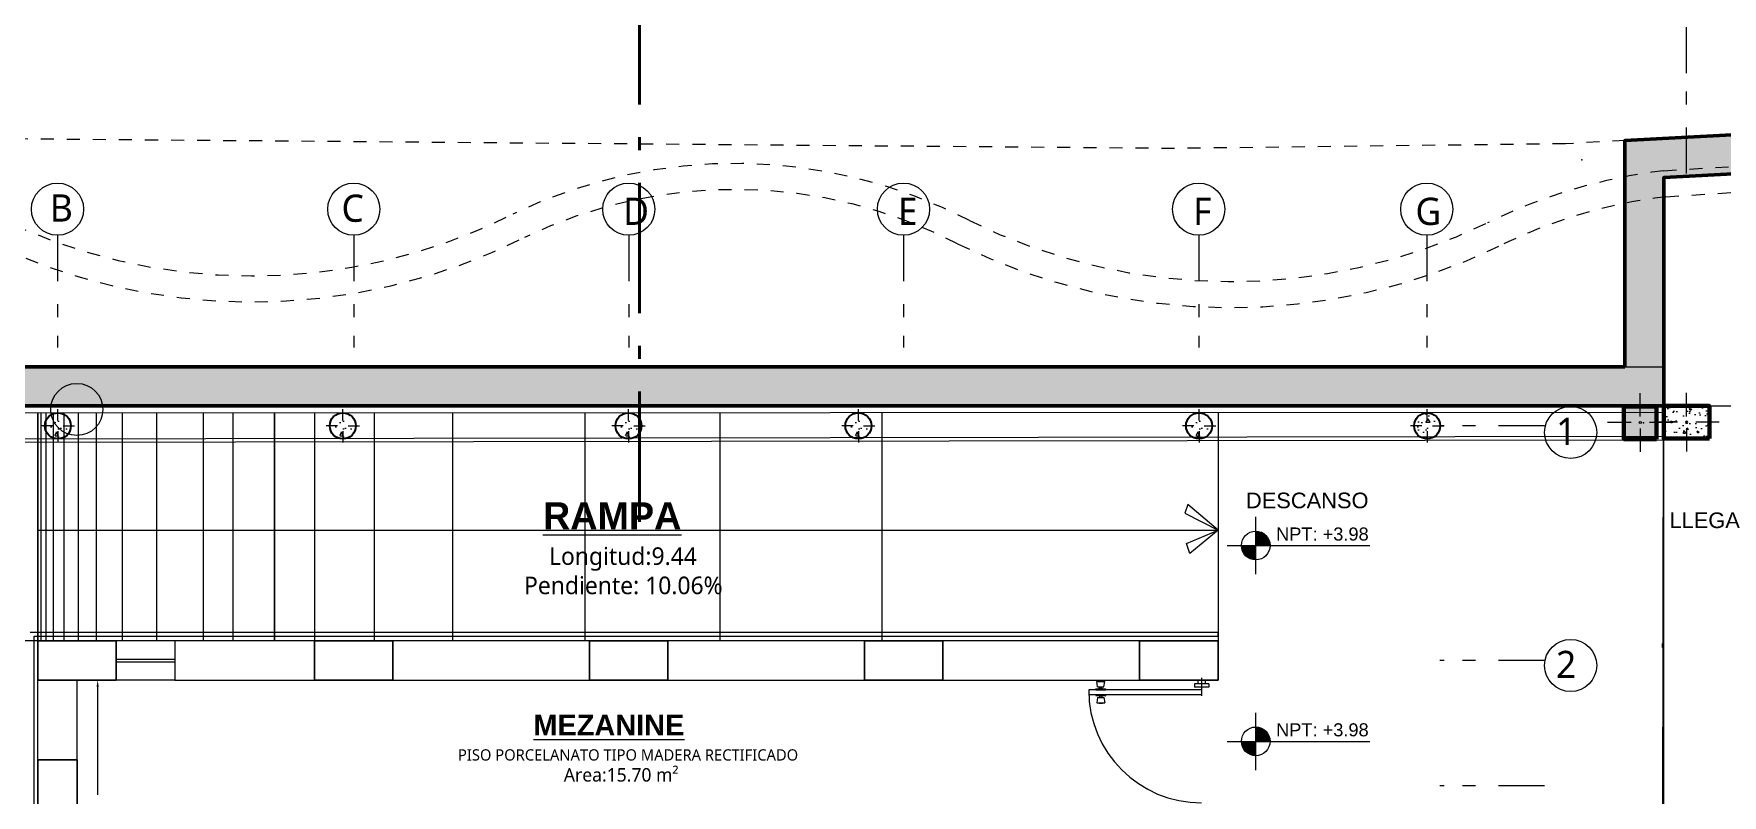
# Model space of a CAD drawing. Header units: metres. Extents: x 28 to 148, y 23 to 113.
# Drawn here: x 107.23 to 120.19, y 91.88 to 97.72 of the extents above; entities that cross this region are included whole.
import ezdxf
from ezdxf.enums import TextEntityAlignment as Align

# ---------------------------------------------------------------- set-up
doc = ezdxf.new("R2010")
doc.units = ezdxf.units.M
for name, pattern in [('1CORTE', [1.5, 1, -0.25, 0, -0.25]), ('DASHED2', [0.375, 0.25, -0.125]), ('Dot & Dashed', [0.670278, 0.352778, -0.176389, 0, -0.141111])]:
    doc.linetypes.add(name, pattern=pattern)
for name, color, linetype, lineweight, true_color in [('01', 7, 'Continuous', 5, 0xcc6600), ('Annotation - Text_Pen_No__167', 7, 'Continuous', 13, 0x6a6a6a), ('Dimensioning - General_Pen_No__167', 7, 'Continuous', 13, 0x6a6a6a), ('Mobiliario', 7, 'Continuous', 0, 0x7f7f7f), ('Structural - Bearing_Pen_No__169', 7, 'Continuous', 13, 0x68b353), ('Structural - Bearing_Pen_No__28', 7, 'Continuous', 35, 0xa80f02), ('Structural - Combined_Pen_No__161', 7, 'Continuous', 13, 0x6a6a6a)]:
    doc.layers.add(name, color=color, linetype=linetype, lineweight=lineweight, true_color=true_color)
for name, color, linetype, lineweight in [('AA. Proyeccion Corte', 10, '1CORTE', 50), ('COLUMNAS 50', 32, 'Continuous', 70), ('Cotas varias El', 253, 'Continuous', 13), ('EJES', 1, 'Continuous', 13), ('Estructura – Carga_Pluma_Nº__20', 1, 'Continuous', 0), ('GRAFO 0 BLANCO', 7, 'Continuous', 0), ('GRAFO01', 7, 'Continuous', 0), ('Hatch', 251, 'Continuous', 0), ('letras sr', 7, 'Continuous', 5), ('linea 001', 252, 'Continuous', 0), ('Muros el', 144, 'Continuous', 60), ('Proyeccciones', 1, 'DASHED2', 18), ('Structural - Bearing_Pen_No__20', 1, 'Continuous', 0), ('VENTANA', 160, 'Continuous', 18)]:
    doc.layers.add(name, color=color, linetype=linetype, lineweight=lineweight)
doc.styles.add('Generales', font='trebuc.ttf', dxfattribs={"height": 0.1})
doc.styles.add('GENERATED_STYLE_1', font='arialbd.ttf')
doc.styles.add('GENERATED_STYLE_2', font='arial.ttf')
doc.styles.add('Santa Rosa 1 50', font='trebuc.ttf')

# ---------------------------------------------------------------- blocks, each defined once
blk = doc.blocks.new('columna pasillos')
at = {"layer": 'GRAFO 0 BLANCO'}
h = blk.add_hatch(dxfattribs=at)
h.set_pattern_fill('AR-CONC', color=256, scale=0.024, angle=-90)
h.set_pattern_definition([(320, (0, 0), (-0.015060515, -0.17214244), [0.018, -0.198]), (265, (0, 0), (0.18052611, 0.03330032), [0.0144, -0.1584]), (10.45144, (-0.00126, -0.01435), (0.1654656, -0.13884213), [0.01529765, -0.16827411]), (316.1842, (0.048, -7e-10), (-0.03972463, -0.25613792), [0.027, -0.297]), (6.63563, (0.0447, -0.02134), (0.23378846, -0.22431887), [0.02294648, -0.2524113]), (261.18416, (0.048, -7e-10), (0.23378846, -0.22431887), [0.0216, -0.2376]), (291, (0.036, -0.024), (-0.096628536, -0.14325769), [0.018, -0.198]), (236, (0.036, -0.024), (0.17403601, -0.05839568), [0.0144, -0.1584]), (341.45144, (0.02795, -0.03594), (0.07740747, -0.20165337), [0.01529765, -0.16827411]), (307.5, (0, 0), (0.079894525, -0.002918366), [0, -0.15648, 0, -0.1608, 0, -0.159]), (277.5, (0, 0), (0.09465881, -0.06313669), [0, -0.09168, 0, -0.15288, 0, -0.0606]), (237.5, (7e-10, 0.05352), (-0.005413171, -0.128117385), [0, -0.06, 0, -0.1872, 0, -0.2484]), (227.5, (1e-09, 0.07752), (0.024025194, -0.13996468), [0, -0.078, 0, -0.12432, 0, -0.1764])])
h.paths.add_polyline_path([(-235.535, 35.024), (-235.785, 35.024), (-235.785, 34.674), (-235.535, 34.674)])
h.paths.add_polyline_path([(-235.651, 34.849, -1), (-235.668, 34.849, -1)], flags=16)
at = {"layer": 'COLUMNAS 50', "color": 1, "linetype": 'Continuous', "lineweight": 9}
for p, q in [((-235.66, 35.099), (-235.66, 34.919)), ((-235.705, 34.849), (-235.885, 34.849)), ((-235.66, 34.779), (-235.66, 34.599)), ((-235.615, 34.849), (-235.435, 34.849))]:
    blk.add_line(p, q, dxfattribs=at)
at = {"layer": 'COLUMNAS 50', "linetype": 'Continuous'}
blk.add_lwpolyline([(-235.785, 35.024), (-235.535, 35.024), (-235.535, 34.674), (-235.785, 34.674)], close=True, dxfattribs=at)
at = {"layer": 'COLUMNAS 50', "color": 1, "linetype": 'Continuous', "lineweight": 9}
blk.add_circle((-235.66, 34.849), 0.00871, dxfattribs=at)
blk.add_point((-235.66, 34.849), dxfattribs=at)
blk = doc.blocks.new('ERF')
at = {"layer": 'EJES', "color": 1}
blk.add_circle((5.208, 9.367), 0.2, dxfattribs=at)
blk = doc.blocks.new('A$C14d9fef0')
at = {"layer": 'Proyeccciones', "color": 165, "linetype": 'DASHED2', "lineweight": 9, "ltscale": 0.4, "true_color": 0x5e67af}
for points in [[(48.24, 2.79), (49.06, 3.175, -0.238722), (52.405, 3.066, 0.236799), (56.414, 3.064, -0.235569), (59.917, 3.015, 0.230897), (63.892, 2.997, -0.084773), (65.242, 3.397), (76.676, 4.108)], [(48.24, 2.569), (49.144, 2.994, -0.238964), (52.312, 2.889, 0.236914), (56.503, 2.885, -0.235586), (59.826, 2.837, 0.231046), (63.98, 2.818, -0.084466), (65.26, 3.198), (76.464, 3.894)]]:
    blk.add_lwpolyline(points, format="xyb", dxfattribs=at)
blk = doc.blocks.new('A$Cbbf1e351')
at = {"layer": 'Dimensioning - General_Pen_No__167', "linetype": 'Continuous', "lineweight": 13, "true_color": 0x6a6a6a}
for points in [[(-3.125, -1.024), (-3.235, -1.024), (-3.227, -1.066), (-3.203, -1.102), (-3.167, -1.126), (-3.125, -1.134)], [(-3.125, -1.024), (-3.015, -1.024), (-3.024, -0.982), (-3.047, -0.946), (-3.083, -0.922), (-3.125, -0.914)], [(-3.125, -2.526), (-3.015, -2.526), (-3.024, -2.484), (-3.047, -2.448), (-3.083, -2.424), (-3.125, -2.416)], [(-3.125, -2.526), (-3.235, -2.526), (-3.227, -2.568), (-3.203, -2.604), (-3.167, -2.627), (-3.125, -2.636)]]:
    blk.add_hatch(color=251, dxfattribs=at).paths.add_polyline_path(points)
at = {"layer": 'GRAFO 0 BLANCO', "true_color": 0x939598}
h = blk.add_hatch(color=252, dxfattribs=at)
h.dxf.hatch_style = 1
h.paths.add_polyline_path([(-0.05, -0.208), (-0.05, 0.042), (-0.3, 0.042), (-0.3, -0.208)])
at = {"layer": 'Structural - Bearing_Pen_No__169', "linetype": 'Continuous', "lineweight": 13, "true_color": 0x68b353}
h = blk.add_hatch(dxfattribs=at)
h.set_pattern_fill('STRUCTURAL_CONCRETE', color=85, scale=0.5, style=0, pattern_type=2)
h.set_pattern_definition([(0, (-15.27582, -2.48477), (0, 0.31177), [0.03, -0.15]), (0, (-15.18582, -2.32888), (0, 0.31177), [0.03, -0.15]), (60, (-15.27582, -2.48477), (-0.27, 0.155885), [0.03, -0.15]), (60, (-15.09582, -2.48477), (-0.27, 0.155885), [0.03, -0.15]), (120, (-15.24582, -2.48477), (0.27, 0.155885), [0.03, -0.15]), (120, (-15.06582, -2.48477), (0.27, 0.155885), [0.03, -0.15]), (0, (-15.275816, -2.454766), (0, 0.06), [0, -0.06, 0, -0.09]), (45, (-15.245816, -2.454766), (-0.0424264, 0.0424264), [0, -0.045, 0, -0.075])])
h.paths.add_polyline_path([(-12.316, -0.206), (-12.216, -0.106), (-12.316, -0.006), (-12.415, -0.093)])
h = blk.add_hatch(dxfattribs=at)
h.set_pattern_fill('STRUCTURAL_CONCRETE', color=85, scale=0.5, style=0, pattern_type=2)
h.set_pattern_definition([(0, (-13.0899, -2.48477), (0, 0.31177), [0.03, -0.15]), (0, (-12.9999, -2.32888), (0, 0.31177), [0.03, -0.15]), (60, (-13.0899, -2.48477), (-0.27, 0.155885), [0.03, -0.15]), (60, (-12.9099, -2.48477), (-0.27, 0.155885), [0.03, -0.15]), (120, (-13.0599, -2.48477), (0.27, 0.155885), [0.03, -0.15]), (120, (-12.8799, -2.48477), (0.27, 0.155885), [0.03, -0.15]), (0, (-13.08989, -2.454766), (0, 0.06), [0, -0.06, 0, -0.09]), (45, (-13.05989, -2.454766), (-0.0424264, 0.0424264), [0, -0.045, 0, -0.075])])
h.paths.add_polyline_path([(-10.13, -0.206), (-10.03, -0.106), (-10.13, -0.006), (-10.229, -0.093)])
h = blk.add_hatch(dxfattribs=at)
h.set_pattern_fill('STRUCTURAL_CONCRETE', color=85, scale=0.5, style=0, pattern_type=2)
h.set_pattern_definition([(0, (-10.89785, -2.48477), (0, 0.31177), [0.03, -0.15]), (0, (-10.80785, -2.32888), (0, 0.31177), [0.03, -0.15]), (60, (-10.89785, -2.48477), (-0.27, 0.155885), [0.03, -0.15]), (60, (-10.71785, -2.48477), (-0.27, 0.155885), [0.03, -0.15]), (120, (-10.86785, -2.48477), (0.27, 0.155885), [0.03, -0.15]), (120, (-10.68785, -2.48477), (0.27, 0.155885), [0.03, -0.15]), (0, (-10.89785, -2.454766), (0, 0.06), [0, -0.06, 0, -0.09]), (45, (-10.86785, -2.454766), (-0.0424264, 0.0424264), [0, -0.045, 0, -0.075])])
h.paths.add_polyline_path([(-7.938, -0.206), (-7.838, -0.106), (-7.938, -0.006), (-8.037, -0.093)])
h = blk.add_hatch(dxfattribs=at)
h.set_pattern_fill('STRUCTURAL_CONCRETE', color=85, scale=0.5, style=0, pattern_type=2)
h.set_pattern_definition([(0, (-9.1339, -2.48477), (0, 0.31177), [0.03, -0.15]), (0, (-9.0439, -2.32888), (0, 0.31177), [0.03, -0.15]), (60, (-9.1339, -2.48477), (-0.27, 0.155885), [0.03, -0.15]), (60, (-8.9539, -2.48477), (-0.27, 0.155885), [0.03, -0.15]), (120, (-9.1039, -2.48477), (0.27, 0.155885), [0.03, -0.15]), (120, (-8.9239, -2.48477), (0.27, 0.155885), [0.03, -0.15]), (0, (-9.1339, -2.454766), (0, 0.06), [0, -0.06, 0, -0.09]), (45, (-9.1039, -2.454766), (-0.0424264, 0.0424264), [0, -0.045, 0, -0.075])])
h.paths.add_polyline_path([(-6.174, -0.206), (-6.074, -0.106), (-6.174, -0.006), (-6.273, -0.093)])
h = blk.add_hatch(dxfattribs=at)
h.set_pattern_fill('STRUCTURAL_CONCRETE', color=85, scale=0.5, style=0, pattern_type=2)
h.set_pattern_definition([(0, (-6.51972, -2.48477), (0, 0.31177), [0.03, -0.15]), (0, (-6.42972, -2.32888), (0, 0.31177), [0.03, -0.15]), (60, (-6.51972, -2.48477), (-0.27, 0.155885), [0.03, -0.15]), (60, (-6.33972, -2.48477), (-0.27, 0.155885), [0.03, -0.15]), (120, (-6.48972, -2.48477), (0.27, 0.155885), [0.03, -0.15]), (120, (-6.30972, -2.48477), (0.27, 0.155885), [0.03, -0.15]), (0, (-6.51972, -2.454766), (0, 0.06), [0, -0.06, 0, -0.09]), (45, (-6.48972, -2.454766), (-0.0424264, 0.0424264), [0, -0.045, 0, -0.075])])
h.paths.add_polyline_path([(-3.56, -0.206), (-3.46, -0.106), (-3.56, -0.006), (-3.659, -0.093)])
h = blk.add_hatch(dxfattribs=at)
h.set_pattern_fill('STRUCTURAL_CONCRETE', color=85, scale=0.5, style=0, pattern_type=2)
h.set_pattern_definition([(0, (2615.5085, 1752.56886), (0, 0.311769158), [0.030000001, -0.150000006]), (0, (2615.5985, 1752.72475), (0, 0.311769158), [0.030000001, -0.150000006]), (60, (2615.5085, 1752.56886), (-0.27000001, 0.15588458), [0.030000001, -0.150000006]), (60, (2615.6885, 1752.56886), (-0.27000001, 0.15588458), [0.030000001, -0.150000006]), (120, (2615.5385, 1752.56886), (0.27000001, 0.15588458), [0.030000001, -0.150000006]), (120, (2615.7185, 1752.56886), (0.27000001, 0.15588458), [0.030000001, -0.150000006]), (0, (2615.50849, 1752.59886), (0, 0.0600000024), [0, -0.0600000024, 0, -0.0900000036]), (45, (2615.53849, 1752.59886), (-0.0424264086, 0.0424264086), [0, -0.0450000018, 0, -0.075000003])])
h.paths.add_polyline_path([(-1.81, -0.206), (-1.91, -0.106), (-1.81, -0.006), (-1.711, -0.093)])
for p, q in [((-14.216, -0.006), (0, 0)), ((0, 0), (-0.006, -4.061)), ((-11.418, -1.756), (-11.868, -1.756)), ((-11.418, -1.756), (-11.418, -2.056)), ((-10.346, -1.756), (-11.418, -1.756)), ((-10.346, -2.056), (-10.346, -1.756)), ((-9.746, -1.756), (-9.746, -2.056)), ((-6.126, -1.756), (-9.746, -1.756)), ((-6.126, -2.056), (-6.126, -1.756)), ((-5.526, -1.756), (-5.526, -2.056)), ((-4.016, -1.756), (-5.526, -1.756)), ((-4.016, -2.056), (-4.016, -1.756)), ((-12.469, -6.26), (-12.469, -1.856)), ((-12.169, -6.26), (-12.169, -2.056)), ((-11.418, -2.056), (-11.868, -2.056)), ((-11.418, -2.056), (-10.346, -2.056)), ((-9.746, -2.056), (-6.126, -2.056)), ((-5.526, -2.056), (-4.016, -2.056)), ((-4.339, -2.107), (-4.345, -2.067)), ((-4.345, -2.067), (-4.284, -2.067)), ((-4.327, -2.067), (-4.327, -2.065)), ((-4.327, -2.065), (-4.302, -2.065)), ((-4.302, -2.067), (-4.302, -2.065)), ((-4.29, -2.107), (-4.284, -2.067)), ((-3.569, -2.056), (-3.569, -2.084)), ((-3.541, -2.039), (-3.541, -2.178)), ((-3.513, -2.056), (-3.513, -2.084)), ((-3.541, -2.132), (-4.407, -2.132)), ((-4.407, -2.132), (-4.407, -2.166)), ((-4.407, -2.166), (-3.541, -2.166)), ((-4.353, -2.124), (-4.276, -2.124)), ((-4.353, -2.13), (-4.353, -2.124)), ((-4.353, -2.13), (-4.276, -2.13)), ((-4.353, -2.167), (-4.353, -2.174)), ((-4.353, -2.167), (-4.276, -2.167)), ((-4.353, -2.174), (-4.276, -2.174)), ((-4.339, -2.19), (-4.345, -2.23)), ((-4.339, -2.107), (-4.29, -2.107)), ((-4.339, -2.19), (-4.29, -2.19)), ((-4.304, -2.119), (-4.325, -2.119)), ((-4.304, -2.179), (-4.325, -2.179)), ((-4.324, -2.119), (-4.324, -2.107)), ((-4.324, -2.179), (-4.324, -2.19)), ((-4.305, -2.119), (-4.305, -2.107)), ((-4.305, -2.179), (-4.305, -2.19)), ((-4.29, -2.19), (-4.284, -2.23)), ((-4.276, -2.13), (-4.276, -2.124)), ((-4.276, -2.167), (-4.276, -2.174)), ((-3.485, -2.084), (-3.596, -2.084)), ((-3.596, -2.084), (-3.596, -2.111)), ((-3.485, -2.111), (-3.596, -2.111)), ((-3.485, -2.084), (-3.485, -2.111)), ((-4.345, -2.23), (-4.284, -2.23)), ((-4.327, -2.23), (-4.327, -2.233)), ((-4.327, -2.233), (-4.302, -2.233)), ((-4.302, -2.23), (-4.302, -2.233))]:
    blk.add_line(p, q)
at = {"color": 3, "lineweight": 30}
for p, q in [((-12.469, -2.056), (-12.469, -1.756)), ((-12.469, -1.756), (-11.868, -1.756)), ((-11.868, -1.756), (-11.868, -2.056)), ((-10.346, -2.056), (-10.346, -1.756)), ((-10.346, -1.756), (-9.746, -1.756)), ((-9.746, -1.756), (-9.746, -2.056)), ((-8.236, -2.056), (-8.236, -1.756)), ((-8.236, -1.756), (-7.636, -1.756)), ((-7.636, -1.756), (-7.636, -2.056)), ((-5.526, -1.756), (-6.126, -1.756)), ((-6.126, -1.756), (-6.126, -2.056)), ((-5.526, -2.056), (-5.526, -1.756)), ((-4.016, -2.056), (-4.016, -1.756)), ((-4.016, -1.756), (-3.413, -1.756)), ((-3.413, -1.756), (-3.413, -2.056)), ((-11.868, -2.056), (-12.469, -2.056)), ((-9.746, -2.056), (-10.346, -2.056)), ((-7.636, -2.056), (-8.236, -2.056)), ((-6.126, -2.056), (-5.526, -2.056)), ((-3.413, -2.056), (-4.016, -2.056)), ((-12.469, -3.067), (-12.469, -2.667)), ((-12.469, -2.667), (-12.169, -2.667)), ((-12.169, -2.667), (-12.169, -3.067))]:
    blk.add_line(p, q, dxfattribs=at)
at = {"color": 9}
for p, q in [((-12.061, -2.056), (-11.961, -2.056)), ((-12.011, -2.106), (-12.011, -2.935))]:
    blk.add_line(p, q, dxfattribs=at)
for centre, radius, start, end in [((-3.541, -2.132), 0.866, 180, 270), ((-4.33, -2.119), 0.00447, 260.1806, 5.1473), ((-4.33, -2.178), 0.00447, 354.8527, 99.8194), ((-4.299, -2.119), 0.00447, 174.8527, 279.8194), ((-4.299, -2.178), 0.00447, 80.1806, 185.1473)]:
    blk.add_arc(centre, radius, start, end)
blk.add_solid([(-12.019, -2.106), (-12.003, -2.106), (-12.011, -2.056)], dxfattribs=at)
at = {"layer": 'COLUMNAS 50', "color": 1, "linetype": 'Continuous', "lineweight": 9}
for p, q in [((-0.175, -0.035), (-0.175, 0.145)), ((-0.245, -0.08), (-0.425, -0.08)), ((-0.175, -0.125), (-0.175, -0.305)), ((0.075, -0.08), (-0.105, -0.08))]:
    blk.add_line(p, q, dxfattribs=at)
at = {"layer": 'COLUMNAS 50', "linetype": 'Continuous'}
blk.add_lwpolyline([(-0.05, -0.208), (-0.05, 0.042), (-0.3, 0.042), (-0.3, -0.208)], close=True, dxfattribs=at)
at = {"layer": 'COLUMNAS 50', "color": 1, "linetype": 'Continuous', "lineweight": 9}
blk.add_circle((-0.175, -0.08), 0.00871, dxfattribs=at)
blk.add_point((-0.15, -0.083), dxfattribs=at)
at = {"layer": 'Dimensioning - General_Pen_No__167', "color": 251, "linetype": 'Continuous', "lineweight": 13, "true_color": 0x6a6a6a}
for p, q in [((-3.125, -1.244), (-3.125, -0.804)), ((-3.345, -1.024), (-2.251, -1.024)), ((-3.125, -2.746), (-3.125, -2.306)), ((-3.345, -2.526), (-2.251, -2.526))]:
    blk.add_line(p, q, dxfattribs=at)
for centre in [(-3.125, -1.024), (-3.125, -2.526)]:
    blk.add_circle(centre, 0.11, dxfattribs=at)
at = {"layer": 'EJES', "linetype": 'Dot & Dashed'}
for p, q in [((-12.319, 1.356), (-12.319, 0.494)), ((-10.046, 1.356), (-10.046, 0.494)), ((-7.936, 1.356), (-7.936, 0.494)), ((-5.828, 1.356), (-5.828, 0.494)), ((-3.563, 1.356), (-3.563, 0.494)), ((-1.813, 1.356), (-1.813, 0.494)), ((-0.909, -0.106), (-1.713, -0.106)), ((-0.909, -1.906), (-1.713, -1.906)), ((-0.909, -2.867), (-1.713, -2.867))]:
    blk.add_line(p, q, dxfattribs=at)
at = {"layer": 'EJES', "color": 1}
for centre in [(-12.319, 1.556), (-10.046, 1.556), (-7.936, 1.556), (-5.828, 1.556), (-3.563, 1.556), (-1.813, 1.556), (-0.709, -0.156), (-0.709, -1.944)]:
    blk.add_circle(centre, 0.2, dxfattribs=at)
at = {"layer": 'linea 001'}
for p, q in [((-12.469, -1.756), (-12.469, -0.006)), ((-12.469, -1.756), (-12.469, -0.006)), ((-12.469, -0.006), (-12.469, -1.756)), ((-12.469, -1.756), (-12.469, -0.006)), ((-12.469, -1.756), (-12.469, -0.006)), ((-12.469, -1.756), (-12.469, -0.006)), ((-12.444, -1.756), (-12.444, -0.006)), ((-12.407, -1.756), (-12.407, -0.006)), ((-12.35, -1.756), (-12.35, -0.006)), ((-12.267, -1.756), (-12.267, -0.006)), ((-12.159, -1.756), (-12.159, -0.006)), ((-12.02, -1.756), (-12.02, -0.006)), ((-11.821, -1.756), (-11.821, -0.006)), ((-11.558, -1.756), (-11.558, -0.006)), ((-11.199, -1.756), (-11.199, -0.006)), ((-10.97, -1.756), (-10.97, -0.006)), ((-10.654, -0.006), (-10.654, -1.756)), ((-10.654, -1.756), (-10.654, -0.006)), ((-10.346, -0.006), (-10.346, -1.756)), ((-9.889, -0.006), (-9.889, -1.756)), ((-9.287, -0.006), (-9.287, -1.756)), ((-8.272, -0.006), (-8.272, -1.756)), ((-7.237, -0.006), (-7.237, -1.756)), ((-5.995, -0.006), (-5.995, -1.756)), ((-3.413, -0.006), (-3.413, -1.756)), ((-14.019, -0.206), (0, -0.186)), ((0, -0.216), (-13.989, -0.236)), ((0, -0.186), (0, -0.216)), ((-3.645, -0.71), (-3.668, -0.775)), ((-3.668, -0.775), (-3.413, -0.906)), ((-3.413, -0.906), (-3.645, -0.71)), ((-12.469, -0.906), (-3.413, -0.906)), ((-3.657, -1.008), (-3.413, -0.906)), ((-3.413, -0.906), (-3.632, -1.086)), ((-3.632, -1.086), (-3.657, -1.008)), ((-12.469, -1.756), (-14.169, -1.756)), ((-12.499, -1.69), (-12.529, -1.69)), ((-3.413, -1.69), (-12.499, -1.69)), ((-12.499, -1.75), (-12.499, -1.72)), ((-12.499, -1.72), (-3.413, -1.72)), ((-12.499, -1.856), (-12.499, -1.75)), ((-3.413, -1.72), (-3.413, -1.69)), ((-0.003, -1.806), (-0.003, -1.776)), ((-12.499, -6.26), (-12.499, -1.856))]:
    blk.add_line(p, q, dxfattribs=at)
at = {"layer": 'Structural - Bearing_Pen_No__20', "color": 1, "linetype": 'Continuous', "lineweight": 0}
for p, q in [((-12.316, -0.066), (-12.316, 0.022)), ((-10.13, -0.066), (-10.13, 0.022)), ((-7.938, -0.066), (-7.938, 0.022)), ((-6.174, -0.066), (-6.174, 0.022)), ((-3.56, -0.066), (-3.56, 0.022)), ((-1.81, -0.066), (-1.81, 0.022)), ((-12.356, -0.106), (-12.443, -0.106)), ((-12.276, -0.106), (-12.188, -0.106)), ((-10.17, -0.106), (-10.258, -0.106)), ((-10.09, -0.106), (-10.003, -0.106)), ((-7.978, -0.106), (-8.065, -0.106)), ((-7.898, -0.106), (-7.81, -0.106)), ((-6.214, -0.106), (-6.302, -0.106)), ((-6.134, -0.106), (-6.047, -0.106)), ((-3.6, -0.106), (-3.687, -0.106)), ((-3.52, -0.106), (-3.432, -0.106)), ((-1.85, -0.106), (-1.938, -0.106)), ((-1.77, -0.106), (-1.683, -0.106)), ((-12.316, -0.146), (-12.316, -0.233)), ((-10.13, -0.146), (-10.13, -0.233)), ((-7.938, -0.146), (-7.938, -0.233)), ((-6.174, -0.146), (-6.174, -0.233)), ((-3.56, -0.146), (-3.56, -0.233)), ((-1.81, -0.146), (-1.81, -0.233))]:
    blk.add_line(p, q, dxfattribs=at)
at = {"layer": 'Structural - Bearing_Pen_No__28', "color": 14, "linetype": 'Continuous', "lineweight": 35, "true_color": 0xa80f02}
for centre in [(-12.316, -0.106), (-10.13, -0.106), (-7.938, -0.106), (-6.174, -0.106), (-3.56, -0.106), (-1.81, -0.106)]:
    blk.add_circle(centre, 0.1, dxfattribs=at)
at = {"layer": 'VENTANA'}
for p, q in [((-11.868, -1.896), (-11.418, -1.896)), ((-11.868, -1.916), (-11.418, -1.916))]:
    blk.add_line(p, q, dxfattribs=at)
at = {"layer": 'Annotation - Text_Pen_No__167', "color": 251, "linetype": 'Continuous', "lineweight": 13, "true_color": 0x6a6a6a, "insert": (-2.73, -0.618), "char_height": 0.12, "attachment_point": 2, "style": 'GENERATED_STYLE_1'}
blk.add_mtext('\\A1;{\\fArial|b0|i0|c0|p34;DESCANSO}', dxfattribs=at)
at = {"layer": 'EJES', "color": 0, "char_height": 0.115, "width": 0.26059, "style": 'Generales'}
for s, insert, attachment_point in [('{\\H1.1304x; \\P\\H1.60774x;B}', (-12.378, 1.887), 1), ('{\\H1.1304x; \\P\\H1.60774x;C}', (-10.14, 1.885), 1), ('{\\H1.1304x; \\P\\H1.60774x;D}', (-7.979, 1.861), 1), ('{\\H1.1304x; \\P\\H1.60774x;E}', (-5.871, 1.861), 1), ('{\\H1.1304x; \\P\\H1.60774x;F}', (-3.606, 1.861), 1), ('{\\H1.1304x; \\P\\H1.60774x;G}', (-1.9, 1.861), 1), ('{\\H1.1304x; \\P\\H1.60774x;1}', (-0.665, 0.173), 3), ('{\\H1.1304x; \\P\\H1.60774x;2}', (-0.666, -1.615), 3)]:
    blk.add_mtext(s, dxfattribs=dict(at, insert=insert, attachment_point=attachment_point))
at = {"layer": 'letras sr', "attachment_point": 1, "style": 'Santa Rosa 1 50'}
for s, width, gutter_width, insert, char_height in [('\\pi0.58906;{\\fSwis721 Ex BT|b1|i0|c0|p34;\\H0.95694x;\\LRAMPA \\P\\pi0.63515;\\fTrebuchet MS|b0|i0|c0|p34;\\H0.65x;\\lLongitud:9.44\\P\\pi0.44359;Pendiente: 10.06%}', 2.40198, 0.518, (-9.183, -0.692), 0.21665), ('\\pi1.03514;{\\fSwis721 Ex BT|b1|i0|c0|p34;\\LMEZANINE\\P\\pi0.45701;\\fTrebuchet MS|b0|i0|c0|p34;\\H0.54545x;\\lPISO PORCELANATO TIPO MADERA RECTIFICADO\\P\\pi1.26883;\\H1.1917x;Area:15.70 m²}', 3.44388, 1, (-9.703, -2.322), 0.15884)]:
    blk.add_mtext_dynamic_manual_height_columns(s, width=width, gutter_width=gutter_width, heights=[0], dxfattribs=dict(at, insert=insert, char_height=char_height))
at = {"layer": 'Structural - Combined_Pen_No__161', "color": 7, "style": 'GENERATED_STYLE_2'}
blk.add_attdef('SUBE', text='', height=0.12, rotation=270, dxfattribs=at).set_placement((-2.353, -3.037), align=Align.MIDDLE_LEFT)

msp = doc.modelspace()

# ---------------------------------------------------------------- hatches: boundary and pattern name
h = msp.add_hatch()
h.set_pattern_fill('AR-CONC', color=256, scale=0.001)
h.paths.add_polyline_path([(119.741, 96.613), (123.216, 96.798), (123.216, 97.092), (119.441, 96.898), (119.441, 95.162), (119.741, 95.162)])
h.paths.add_polyline_path([(126.591, 97.229), (123.216, 97.092), (123.216, 96.798), (124.435, 96.863), (126.591, 96.943)])
h.paths.add_polyline_path([(129.966, 97.365), (126.941, 97.243), (126.941, 96.956), (129.966, 97.068)])
h.paths.add_polyline_path([(130.925, 97.404), (130.925, 97.404), (129.966, 97.365), (129.966, 97.068), (131.088, 97.11), (131.071, 97.195), (130.941, 97.185)])
h.paths.add_polyline_path([(126.941, 97.243), (126.591, 97.229), (126.591, 96.943), (126.941, 96.956)])
h = msp.add_hatch()
h.set_pattern_fill('AR-CONC', color=256, scale=0.001)
h.set_pattern_definition([(50, (82.65078, 74.25714), (0.18218467, -0.0159391), [0.01905, -0.20955]), (355, (82.65078, 74.25714), (-0.0352434, 0.19105685), [0.01524, -0.1676406]), (100.45144, (82.66597, 74.25581), (0.14694125, 0.17511775), [0.01619, -0.17809024]), (46.1842, (82.65078, 74.30794), (0.271079, -0.0420423), [0.028575, -0.314325]), (96.63556, (82.67337, 74.30443), (0.2374041, 0.2474261), [0.024285, -0.2671356]), (351.18415, (82.65078, 74.30794), (0.2374041, 0.2474261), [0.02286, -0.2514597]), (21, (82.67618, 74.29524), (0.1516144, -0.1022652), [0.01905, -0.20955]), (326, (82.67618, 74.29524), (0.061802, 0.184188), [0.01524, -0.16764]), (71.45144, (82.68882, 74.28672), (0.2134164, 0.0819228), [0.01619, -0.1780899]), (37.5, (82.650784, 74.25714), (0.0030886, 0.08455504), [0, -0.165608, 0, -0.17018, 0, -0.168275]), (7.5, (82.65078, 74.25714), (0.06681966, 0.10018057), [0, -0.097028, 0, -0.161798, 0, -0.064135]), (327.5, (82.59414, 74.25714), (0.1355906, -0.00572874), [0, -0.0635, 0, -0.19812, 0, -0.26289]), (317.5, (82.56874, 74.25714), (0.14812918, 0.0254265), [0, -0.08255, 0, -0.131572, 0, -0.18669])])
h.paths.add_polyline_path([(111.403, 95.162), (105.525, 95.162), (105.525, 94.862), (111.403, 94.862)])
h.paths.add_polyline_path([(119.741, 95.162), (111.403, 95.162), (111.403, 94.862), (119.741, 94.862)])

# ---------------------------------------------------------------- linework, layer by layer
at = {"layer": 'AA. Proyeccion Corte', "color": 7}
msp.add_line((111.881, 93.973), (111.881, 100.715), dxfattribs=at)
at = {"layer": 'Cotas varias El', "linetype": 'Dot & Dashed'}
msp.add_line((119.916, 96.644), (119.916, 97.912), dxfattribs=at)
at = {"layer": 'Estructura – Carga_Pluma_Nº__20', "linetype": 'Continuous'}
msp.add_point((119.113, 96.75), dxfattribs=at)
at = {"layer": 'GRAFO 0 BLANCO'}
msp.add_lwpolyline([(119.441, 95.162), (119.741, 95.162), (119.741, 96.613), (131.088, 97.11), (131.071, 97.195), (130.941, 97.185), (130.925, 97.404), (119.441, 96.898)], close=True, dxfattribs=at)
at = {"layer": 'Hatch', "ltscale": 0.2}
msp.add_line((120.091, 94.862), (123.041, 94.862), dxfattribs=at)
at = {"layer": 'Mobiliario', "lineweight": 0}
msp.add_line((119.741, 88.287), (119.741, 94.609), dxfattribs=at)
at = {"layer": 'Muros el', "ltscale": 0.05}
for p, q in [((119.441, 96.212), (119.441, 96.512)), ((105.471, 95.162), (119.441, 95.162)), ((105.471, 94.862), (119.741, 94.862))]:
    msp.add_line(p, q, dxfattribs=at)
for points in [[(130.927, 97.404), (124.421, 97.162), (119.441, 96.898), (119.441, 95.162)], [(131.088, 97.11), (124.435, 96.863), (119.741, 96.613), (119.741, 94.862)]]:
    msp.add_lwpolyline(points, dxfattribs=at)
at = {"layer": 'Proyeccciones', "linetype": 'DASHED2', "lineweight": 9, "ltscale": 0.4}
for points in [[(123.041, 97.089), (118.987, 96.873), (115.987, 96.837)], [(115.987, 96.837), (103.39, 96.94)]]:
    msp.add_lwpolyline(points, dxfattribs=at)
at = {"layer": 'Proyeccciones', "color": 0, "linetype": 'Continuous'}
msp.add_lwpolyline([(119.741, 94.712), (119.741, 94.862)], dxfattribs=at)

# ---------------------------------------------------------------- block references
msp.add_blockref('A$Cbbf1e351', (119.735, 94.815))
at = {"layer": '01', "color": 6, "lineweight": 100}
msp.add_blockref('A$C14d9fef0', (54.496, 93.269), dxfattribs=at)
at = {"layer": 'COLUMNAS 50', "xscale": -1, "rotation": 270}
msp.add_blockref('columna pasillos', (85.067, 330.397), dxfattribs=at)
msp.add_blockref('columna pasillos', (85.067, 330.397), dxfattribs=at)
at = {"layer": 'GRAFO01'}
msp.add_blockref('ERF', (102.356, 85.468), dxfattribs=at)

# ---------------------------------------------------------------- texts
at = {"layer": 'Dimensioning - General_Pen_No__167', "color": 251, "lineweight": 13, "true_color": 0x6a6a6a, "char_height": 0.1, "attachment_point": 7, "style": 'GENERATED_STYLE_1'}
for insert in [(116.766, 93.828), (116.766, 92.326)]:
    msp.add_mtext('\\A1;{\\fArial|b0|i0|c0|p34;NPT: +3.98}', dxfattribs=dict(at, insert=insert))
at = {"layer": 'Structural - Combined_Pen_No__161', "color": 7, "style": 'GENERATED_STYLE_2'}
msp.add_attdef('LLEGA', text='  9 x 0.17 = 1.53', height=0.12, rotation=0, dxfattribs=at).set_placement((119.784, 93.985), align=Align.MIDDLE_LEFT)

doc.saveas('drawing.dxf')
